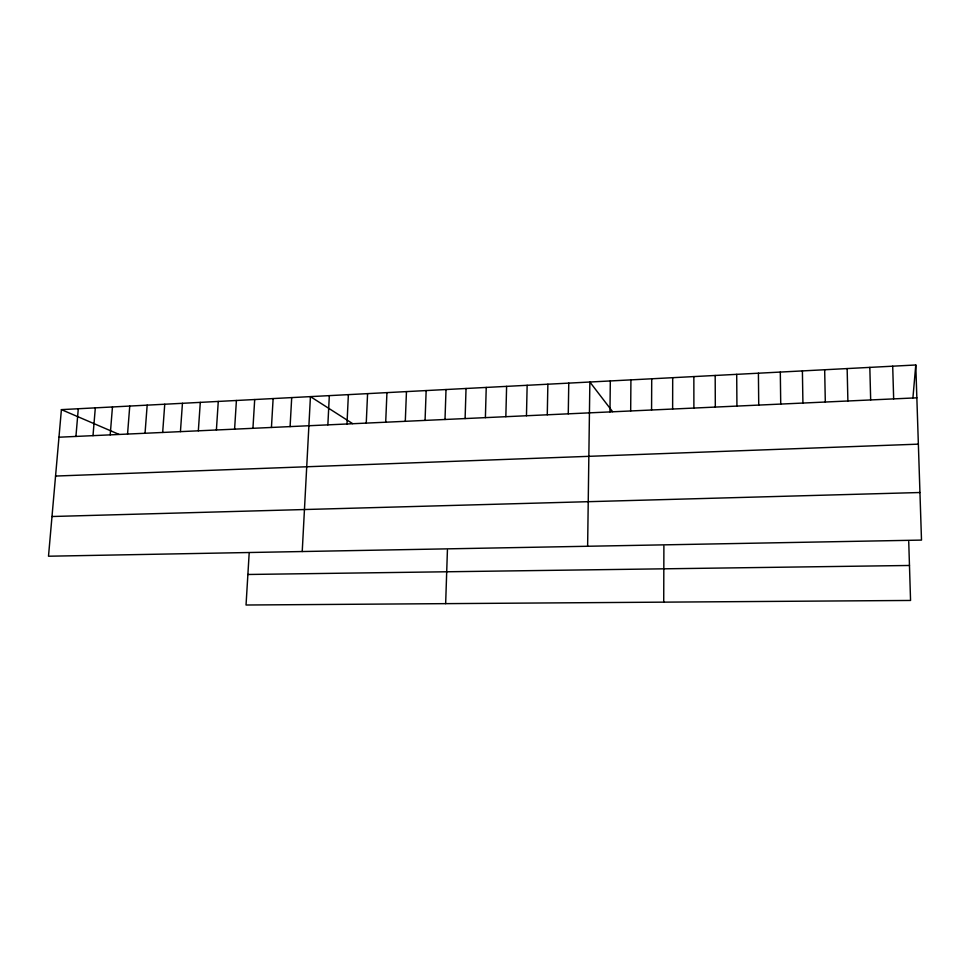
<?xml version="1.0" encoding="UTF-8"?>
<svg xmlns="http://www.w3.org/2000/svg" width="970" height="970" viewBox="0 0 970 970"><rect width="100%" height="100%" fill="white"/><g stroke="black" fill="none" stroke-linecap="round" stroke-linejoin="round"><path stroke-width="1.45" d="M663.722 602.152L663.892 546.098M672.634 409.037L672.695 377.682M651.573 410.007L651.719 378.785M630.682 410.965L630.924 379.864M609.972 411.911L610.312 380.943M587.626 546.268L589.857 382.01L612.591 411.656M568.262 413.826L568.772 383.114M547.274 414.796L547.868 384.205M526.467 415.742L527.146 385.296M505.843 416.7L506.607 386.363M485.388 417.633L486.237 387.43M465.103 418.567L466.036 388.485M445.654 603.643L447.425 550.038M445 419.489L446.018 389.528M425.066 420.398L426.157 390.57M405.29 421.307L406.466 391.601M385.696 422.217L386.945 392.62M366.248 423.102L367.582 393.638M346.981 423.987L348.375 394.632M327.86 424.872L329.327 395.627M302.228 551.53L310.436 396.621L352.595 423.599M290.091 426.606L291.703 397.603M271.442 427.455L273.128 398.573M252.94 428.303L254.698 399.531M249.144 553.652L246.04 605.013L910.551 600.454L908.732 541.636M234.594 429.152L236.413 400.489M216.395 429.989L218.274 401.434M198.341 430.813L200.293 402.38M180.432 431.638L182.445 403.302M162.669 432.45L164.742 404.235M145.039 433.263L147.173 405.145M127.555 434.063L129.75 406.066M110.204 434.863L112.459 406.963M92.999 435.651L95.315 407.861M75.927 436.439L78.291 408.746M61.401 409.631L48.5 556.222L921.5 540.096L915.777 364.987L61.401 409.631L118.898 434.33M912.928 397.858L915.777 364.987M58.976 437.215L916.856 397.821M55.557 476.052L918.372 444.151M51.992 516.513L919.948 492.517M247.883 574.482L909.472 565.474M892.703 366.187L893.661 398.888M869.823 367.387L870.672 399.943M847.149 368.576L847.889 400.986M824.67 369.74L825.312 402.029M802.396 370.904L802.918 403.059M780.304 372.068L780.729 404.078M758.407 373.207L758.734 405.084M736.703 374.347L736.933 406.078M715.181 375.463L715.314 407.073M693.853 376.578L693.889 408.055"/></g></svg>
